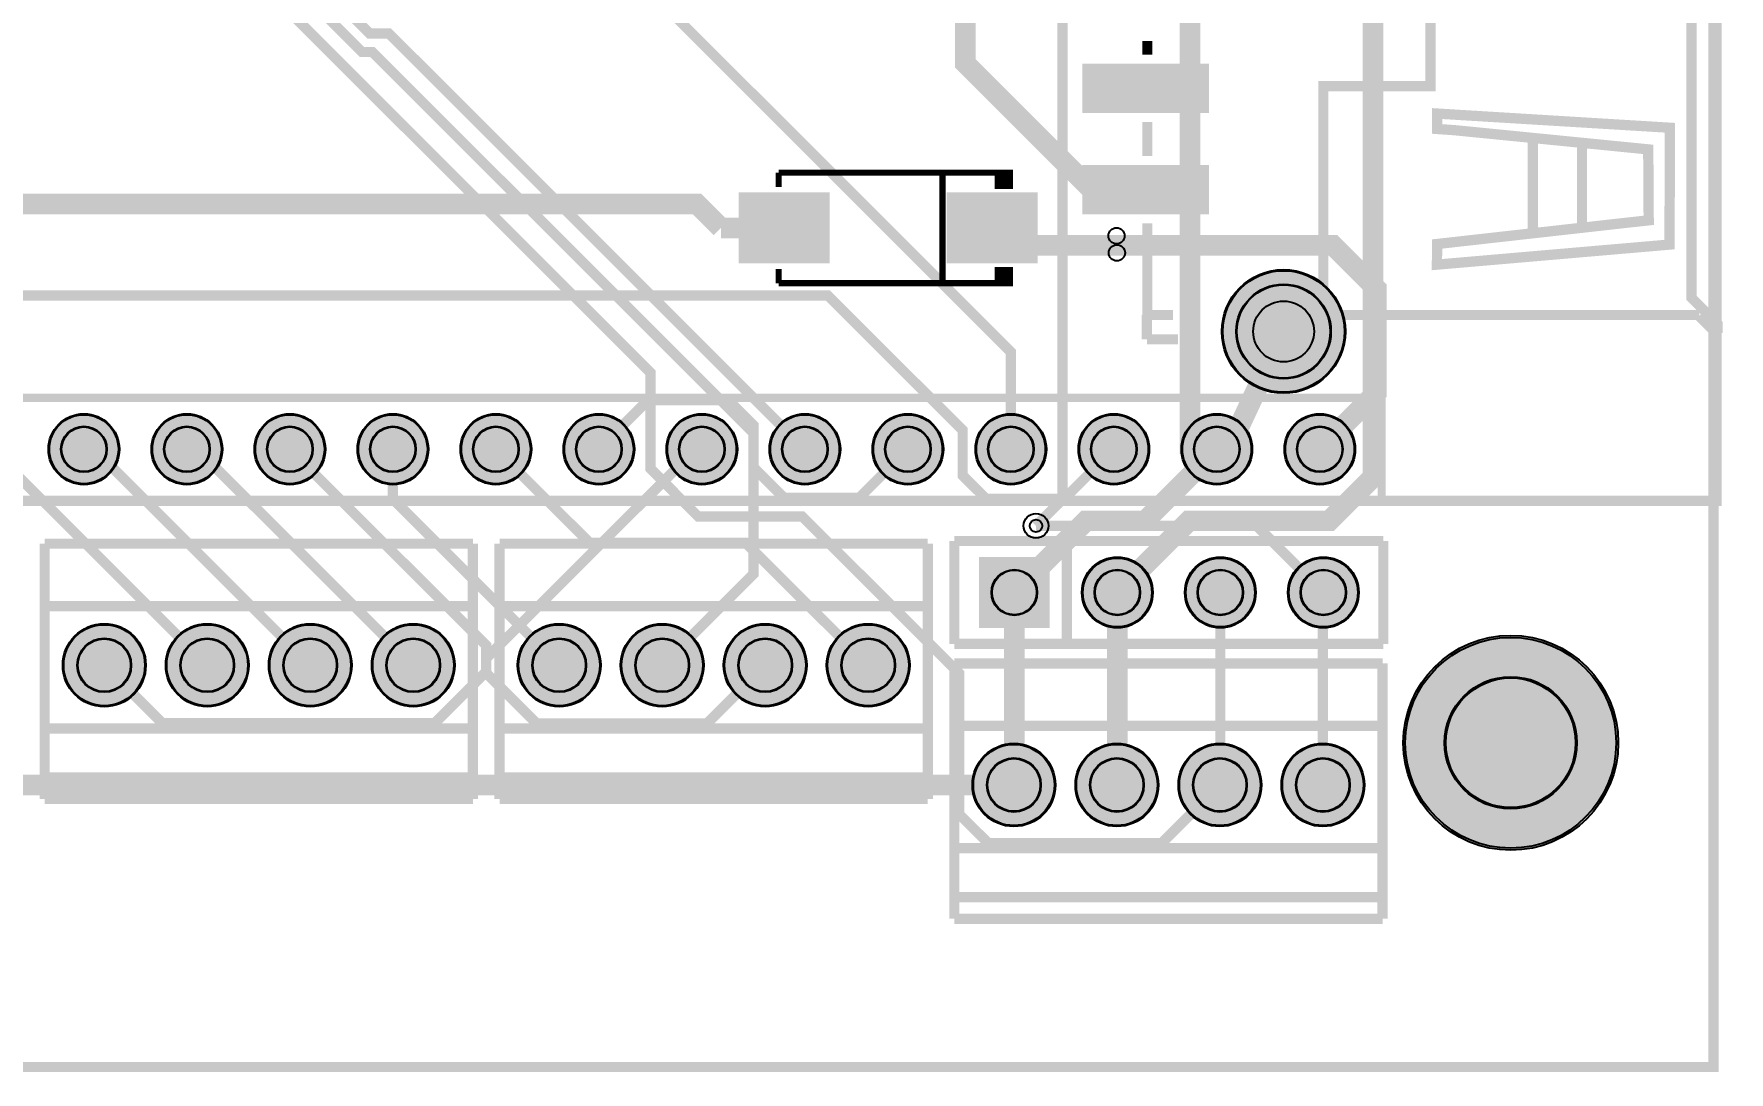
# Model space of a CAD drawing. Header units: millimetres. Extents: x -2.5 to 65.8, y -44.1 to 12.2.
# Drawn here: x 24.04 to 65.85, y -44.1 to -18.48 of the extents above; entities that cross this region are included whole.
import ezdxf

# ---------------------------------------------------------------- set-up
doc = ezdxf.new("R2010")
doc.units = ezdxf.units.MM
for name, color, linetype, true_color in [('BoardOutLine', 7, 'Continuous', 0xff00ff), ('BottomLayer', 7, 'Continuous', 0x0000ff), ('BottomSolderMaskLayer', 7, 'Continuous', 0xaa00ff), ('Document', 7, 'Continuous', 0xffffff), ('Hole', 7, 'Continuous', 0x222222), ('Multi-Layer', 7, 'Continuous', 0xc0c0c0), ('TopLayer', 7, 'Continuous', 0xff0000), ('TopPasteMaskLayer', 7, 'Continuous', 0x808080), ('TopSilkLayer', 7, 'Continuous', 0xffcc00), ('TopSolderMaskLayer', 7, 'Continuous', 0x800080)]:
    doc.layers.add(name, color=color, linetype=linetype, true_color=true_color)

msp = doc.modelspace()

# ---------------------------------------------------------------- hatches: boundary and pattern name
at = {"layer": 'BottomSolderMaskLayer'}
for points in [[(53.337, -25.821, 1), (56.388, -25.821, 1)], [(24.4, -28.727, 1), (26.151, -28.727, 1)], [(26.94, -28.727, 1), (28.691, -28.727, 1)], [(29.48, -28.727, 1), (31.231, -28.727, 1)], [(32.02, -28.727, 1), (33.771, -28.727, 1)], [(34.56, -28.727, 1), (36.311, -28.727, 1)], [(37.1, -28.727, 1), (38.851, -28.727, 1)], [(39.64, -28.727, 1), (41.391, -28.727, 1)], [(42.18, -28.727, 1), (43.931, -28.727, 1)], [(44.72, -28.727, 1), (46.471, -28.727, 1)], [(47.26, -28.727, 1), (49.011, -28.727, 1)], [(49.8, -28.727, 1), (51.551, -28.727, 1)], [(52.34, -28.727, 1), (54.091, -28.727, 1)], [(54.88, -28.727, 1), (56.631, -28.727, 1)], [(47.347, -31.387), (49.097, -31.387), (49.097, -33.138), (47.347, -33.138)], [(49.887, -32.262, 1), (51.638, -32.262, 1)], [(52.427, -32.262, 1), (54.178, -32.262, 1)], [(54.967, -32.262, 1), (56.718, -32.262, 1)], [(24.754, -34.057, 1), (26.805, -34.057, 1)], [(27.294, -34.057, 1), (29.345, -34.057, 1)], [(29.834, -34.057, 1), (31.885, -34.057, 1)], [(32.374, -34.057, 1), (34.425, -34.057, 1)], [(35.972, -34.057, 1), (38.023, -34.057, 1)], [(38.512, -34.057, 1), (40.563, -34.057, 1)], [(41.052, -34.057, 1), (43.103, -34.057, 1)], [(43.592, -34.057, 1), (45.643, -34.057, 1)], [(57.813, -35.971, 1), (63.114, -35.971, 1)], [(47.187, -37.012, 1), (49.238, -37.012, 1)], [(49.727, -37.012, 1), (51.778, -37.012, 1)], [(52.267, -37.012, 1), (54.318, -37.012, 1)], [(54.807, -37.012, 1), (56.858, -37.012, 1)]]:
    msp.add_hatch(color=256, dxfattribs=at).paths.add_polyline_path(points)
at = {"layer": 'Document'}
for points in [[(42.968, -22.623), (42.968, -23.91), (43.161, -23.91), (43.161, -22.623)], [(42.679, -23.17), (42.679, -23.363), (43.451, -23.363), (43.451, -23.17)], [(47.542, -23.17), (47.542, -23.363), (46.77, -23.363), (46.77, -23.17)]]:
    msp.add_hatch(color=256, dxfattribs=at).paths.add_polyline_path(points)
at = {"layer": 'Multi-Layer'}
for points in [[(53.362, -25.821, 1), (56.362, -25.821, 1)], [(24.426, -28.727, 1), (26.126, -28.727, 1)], [(26.966, -28.727, 1), (28.666, -28.727, 1)], [(29.506, -28.727, 1), (31.206, -28.727, 1)], [(32.046, -28.727, 1), (33.746, -28.727, 1)], [(34.586, -28.727, 1), (36.286, -28.727, 1)], [(37.126, -28.727, 1), (38.826, -28.727, 1)], [(39.666, -28.727, 1), (41.366, -28.727, 1)], [(42.206, -28.727, 1), (43.906, -28.727, 1)], [(44.746, -28.727, 1), (46.446, -28.727, 1)], [(47.286, -28.727, 1), (48.986, -28.727, 1)], [(49.826, -28.727, 1), (51.526, -28.727, 1)], [(52.366, -28.727, 1), (54.066, -28.727, 1)], [(54.906, -28.727, 1), (56.606, -28.727, 1)], [(47.372, -31.412), (49.072, -31.412), (49.072, -33.112), (47.372, -33.112)], [(49.912, -32.262, 1), (51.612, -32.262, 1)], [(52.452, -32.262, 1), (54.152, -32.262, 1)], [(54.992, -32.262, 1), (56.692, -32.262, 1)], [(24.779, -34.057, 1), (26.779, -34.057, 1)], [(27.319, -34.057, 1), (29.319, -34.057, 1)], [(29.859, -34.057, 1), (31.859, -34.057, 1)], [(32.399, -34.057, 1), (34.399, -34.057, 1)], [(35.998, -34.057, 1), (37.998, -34.057, 1)], [(38.538, -34.057, 1), (40.538, -34.057, 1)], [(41.078, -34.057, 1), (43.078, -34.057, 1)], [(43.618, -34.057, 1), (45.618, -34.057, 1)], [(47.212, -37.012, 1), (49.212, -37.012, 1)], [(49.752, -37.012, 1), (51.752, -37.012, 1)], [(52.292, -37.012, 1), (54.292, -37.012, 1)], [(54.832, -37.012, 1), (56.832, -37.012, 1)]]:
    msp.add_hatch(color=256, dxfattribs=at).paths.add_polyline_path(points)
at = {"layer": 'TopLayer'}
for points in [[(52.962, -20.422), (52.962, -19.222), (49.962, -19.222), (49.962, -20.422)], [(52.962, -22.921), (52.962, -21.722), (49.962, -21.722), (49.962, -22.921)], [(43.645, -24.116), (41.445, -24.116), (41.445, -22.416), (43.645, -22.416)], [(48.776, -24.116), (46.576, -24.116), (46.576, -22.416), (48.776, -22.416)]]:
    msp.add_hatch(color=256, dxfattribs=at).paths.add_polyline_path(points)
at = {"layer": 'TopPasteMaskLayer'}
for points in [[(52.962, -20.422), (52.962, -19.222), (49.962, -19.222), (49.962, -20.422)], [(52.962, -22.921), (52.962, -21.722), (49.962, -21.722), (49.962, -22.921)], [(43.645, -24.116), (41.445, -24.116), (41.445, -22.416), (43.645, -22.416)], [(48.776, -24.116), (46.576, -24.116), (46.576, -22.416), (48.776, -22.416)]]:
    msp.add_hatch(color=256, dxfattribs=at).paths.add_polyline_path(points)
at = {"layer": 'TopSilkLayer'}
for points in [[(47.735, -21.827), (47.735, -22.304), (48.193, -22.304), (48.193, -21.827)], [(47.735, -24.706), (47.735, -24.229), (48.193, -24.229), (48.193, -24.706)]]:
    msp.add_hatch(color=256, dxfattribs=at).paths.add_polyline_path(points)
at = {"layer": 'TopSolderMaskLayer'}
for points in [[(53.026, -20.432), (53.026, -19.212), (49.899, -19.212), (49.899, -20.432)], [(53.026, -22.932), (53.026, -21.711), (49.899, -21.711), (49.899, -22.932)], [(43.671, -24.142), (41.42, -24.142), (41.42, -22.391), (43.671, -22.391)], [(48.801, -24.142), (46.551, -24.142), (46.551, -22.391), (48.801, -22.391)], [(53.337, -25.821, 1), (56.388, -25.821, 1)], [(24.4, -28.727, 1), (26.151, -28.727, 1)], [(26.94, -28.727, 1), (28.691, -28.727, 1)], [(29.48, -28.727, 1), (31.231, -28.727, 1)], [(32.02, -28.727, 1), (33.771, -28.727, 1)], [(34.56, -28.727, 1), (36.311, -28.727, 1)], [(37.1, -28.727, 1), (38.851, -28.727, 1)], [(39.64, -28.727, 1), (41.391, -28.727, 1)], [(42.18, -28.727, 1), (43.931, -28.727, 1)], [(44.72, -28.727, 1), (46.471, -28.727, 1)], [(47.26, -28.727, 1), (49.011, -28.727, 1)], [(49.8, -28.727, 1), (51.551, -28.727, 1)], [(52.34, -28.727, 1), (54.091, -28.727, 1)], [(54.88, -28.727, 1), (56.631, -28.727, 1)], [(47.347, -31.387), (49.097, -31.387), (49.097, -33.138), (47.347, -33.138)], [(49.887, -32.262, 1), (51.638, -32.262, 1)], [(52.427, -32.262, 1), (54.178, -32.262, 1)], [(54.967, -32.262, 1), (56.718, -32.262, 1)], [(24.754, -34.057, 1), (26.805, -34.057, 1)], [(27.294, -34.057, 1), (29.345, -34.057, 1)], [(29.834, -34.057, 1), (31.885, -34.057, 1)], [(32.374, -34.057, 1), (34.425, -34.057, 1)], [(35.972, -34.057, 1), (38.023, -34.057, 1)], [(38.512, -34.057, 1), (40.563, -34.057, 1)], [(41.052, -34.057, 1), (43.103, -34.057, 1)], [(43.592, -34.057, 1), (45.643, -34.057, 1)], [(57.813, -35.971, 1), (63.114, -35.971, 1)], [(47.187, -37.012, 1), (49.238, -37.012, 1)], [(49.727, -37.012, 1), (51.778, -37.012, 1)], [(52.267, -37.012, 1), (54.318, -37.012, 1)], [(54.807, -37.012, 1), (56.858, -37.012, 1)]]:
    msp.add_hatch(color=256, dxfattribs=at).paths.add_polyline_path(points)

# ---------------------------------------------------------------- linework, layer by layer
at = {"layer": 'BoardOutLine', "const_width": 0.254}
msp.add_lwpolyline([(0.464, 12.029), (0.464, -43.971), (65.464, -43.971), (65.464, 12.029), (0.464, 12.029)], close=True, dxfattribs=at)
at = {"layer": 'BottomLayer'}
for points, const_width in [([(28.404, 1.961), (29.086, 1.279), (29.086, -15.875), (32.136, -18.925), (32.389, -18.925), (41.786, -28.322), (41.786, -29.17), (42.543, -29.927), (44.395, -29.927), (45.596, -28.727)], 0.254), ([(33.484, 1.961), (31.626, 0.102), (31.626, -17.297), (31.952, -17.623), (31.952, -18.094), (32.325, -18.467), (32.796, -18.467), (43.056, -28.727)], 0.254), ([(39.774, -2.131), (41.017, -2.131), (41.697, -2.811), (41.697, -8.445), (49.406, -16.154), (49.406, -29.967), (48.756, -30.617)], 0.254), ([(53.292, -37.012), (51.853, -38.451), (47.581, -38.451), (46.865, -37.735), (46.865, -34.262), (42.989, -30.386), (40.425, -30.386), (39.246, -29.206), (39.246, -26.836), (22.736, -10.326), (22.736, -3.327)], 0.254), ([(55.756, -4.571), (57.064, -5.88), (57.064, -29.42), (55.99, -30.494), (52.53, -30.494), (50.762, -32.262)], 0.508), ([(52.553, -7.747), (52.553, -28.848)], 0.508), ([(28.319, -34.057), (22.989, -28.727), (22.736, -28.727)], 0.254), ([(30.859, -34.057), (25.529, -28.727), (25.276, -28.727)], 0.254), ([(33.399, -34.057), (28.069, -28.727), (27.816, -28.727)], 0.254), ([(30.356, -28.727), (35.198, -33.569), (35.198, -34.252), (36.444, -35.497), (40.638, -35.497), (42.078, -34.057)], 0.254), ([(36.998, -34.057), (32.896, -29.955), (32.896, -28.727)], 0.254), ([(44.618, -34.057), (41.598, -31.037), (37.747, -31.037), (35.436, -28.727)], 0.254), ([(53.216, -28.727), (51.448, -30.494), (49.99, -30.494), (48.222, -32.262)], 0.508), ([(48.212, -37.012), (48.222, -37.002), (48.222, -32.262)], 0.508), ([(50.752, -37.012), (50.762, -37.002), (50.762, -32.262)], 0.508), ([(53.292, -37.012), (53.302, -37.002), (53.302, -32.262)], 0.254), ([(55.832, -37.012), (55.832, -32.272), (55.842, -32.262)], 0.254)]:
    msp.add_lwpolyline(points, dxfattribs=dict(at, const_width=const_width))
at = {"layer": 'BottomSolderMaskLayer'}
for centre, radius in [((54.862, -25.821), 1.525), ((54.862, -25.822), 1.169), ((25.276, -28.727), 0.875), ((27.816, -28.727), 0.875), ((30.356, -28.727), 0.875), ((32.896, -28.727), 0.875), ((35.436, -28.727), 0.875), ((37.976, -28.727), 0.875), ((40.516, -28.727), 0.875), ((43.056, -28.727), 0.875), ((45.596, -28.727), 0.875), ((48.136, -28.727), 0.875), ((50.676, -28.727), 0.875), ((53.216, -28.727), 0.875), ((55.756, -28.727), 0.875), ((25.276, -28.727), 0.566), ((27.816, -28.727), 0.566), ((30.356, -28.727), 0.566), ((32.896, -28.727), 0.566), ((35.436, -28.727), 0.566), ((37.976, -28.727), 0.566), ((40.516, -28.727), 0.566), ((43.056, -28.727), 0.566), ((45.596, -28.727), 0.566), ((48.136, -28.727), 0.566), ((50.676, -28.727), 0.566), ((53.216, -28.727), 0.566), ((55.756, -28.727), 0.566), ((48.222, -32.262), 0.566), ((50.762, -32.262), 0.875), ((50.762, -32.262), 0.566), ((53.302, -32.262), 0.875), ((53.302, -32.262), 0.566), ((55.842, -32.262), 0.875), ((55.842, -32.262), 0.566), ((25.779, -34.057), 1.025), ((25.779, -34.057), 0.667), ((28.319, -34.057), 1.025), ((28.319, -34.057), 0.667), ((30.859, -34.057), 1.025), ((30.859, -34.057), 0.667), ((33.399, -34.057), 1.025), ((33.399, -34.057), 0.667), ((36.998, -34.057), 1.025), ((36.998, -34.057), 0.667), ((39.538, -34.057), 1.025), ((39.538, -34.057), 0.667), ((42.078, -34.057), 1.025), ((42.078, -34.057), 0.667), ((44.618, -34.057), 1.025), ((44.618, -34.057), 0.667), ((60.464, -35.971), 2.651), ((60.463, -35.971), 1.631), ((48.212, -37.012), 1.025), ((48.212, -37.012), 0.667), ((50.752, -37.012), 1.025), ((50.752, -37.012), 0.667), ((53.292, -37.012), 1.025), ((53.292, -37.012), 0.667), ((55.832, -37.012), 1.025), ((55.832, -37.012), 0.667)]:
    msp.add_circle(centre, radius, dxfattribs=at)
at = {"layer": 'Document'}
msp.add_circle((50.742, -23.461), 0.2, dxfattribs=at)
at = {"layer": 'Hole'}
msp.add_circle((48.756, -30.617), 0.153, dxfattribs=at)
at = {"layer": 'Multi-Layer'}
for centre, radius in [((54.862, -25.821), 1.5), ((54.862, -25.822), 1.15), ((25.276, -28.727), 0.85), ((27.816, -28.727), 0.85), ((30.356, -28.727), 0.85), ((32.896, -28.727), 0.85), ((35.436, -28.727), 0.85), ((37.976, -28.727), 0.85), ((40.516, -28.727), 0.85), ((43.056, -28.727), 0.85), ((45.596, -28.727), 0.85), ((48.136, -28.727), 0.85), ((50.676, -28.727), 0.85), ((53.216, -28.727), 0.85), ((55.756, -28.727), 0.85), ((25.276, -28.727), 0.55), ((27.816, -28.727), 0.55), ((30.356, -28.727), 0.55), ((32.896, -28.727), 0.55), ((35.436, -28.727), 0.55), ((37.976, -28.727), 0.55), ((40.516, -28.727), 0.55), ((43.056, -28.727), 0.55), ((45.596, -28.727), 0.55), ((48.136, -28.727), 0.55), ((50.676, -28.727), 0.55), ((53.216, -28.727), 0.55), ((55.756, -28.727), 0.55), ((48.756, -30.617), 0.305), ((48.222, -32.262), 0.55), ((50.762, -32.262), 0.85), ((50.762, -32.262), 0.55), ((53.302, -32.262), 0.85), ((53.302, -32.262), 0.55), ((55.842, -32.262), 0.85), ((55.842, -32.262), 0.55), ((25.779, -34.057), 1), ((25.779, -34.057), 0.65), ((28.319, -34.057), 1), ((28.319, -34.057), 0.65), ((30.859, -34.057), 1), ((30.859, -34.057), 0.65), ((33.399, -34.057), 1), ((33.399, -34.057), 0.65), ((36.998, -34.057), 1), ((36.998, -34.057), 0.65), ((39.538, -34.057), 1), ((39.538, -34.057), 0.65), ((42.078, -34.057), 1), ((42.078, -34.057), 0.65), ((44.618, -34.057), 1), ((44.618, -34.057), 0.65), ((60.464, -35.971), 2.6), ((60.463, -35.971), 1.6), ((48.212, -37.012), 1), ((48.212, -37.012), 0.65), ((50.752, -37.012), 1), ((50.752, -37.012), 0.65), ((53.292, -37.012), 1), ((53.292, -37.012), 0.65), ((55.832, -37.012), 1), ((55.832, -37.012), 0.65)]:
    msp.add_circle(centre, radius, dxfattribs=at)
at = {"layer": 'TopLayer'}
for points, const_width in [([(47.016, -10.937), (47.016, -19.207), (50.176, -22.367), (50.503, -22.367)], 0.508), ([(15.724, -13.208), (35.017, -13.208), (48.136, -26.327), (48.136, -28.727)], 0.254), ([(40.988, -23.266), (40.399, -22.678), (18.812, -22.678)], 0.508), ([(42.545, -23.266), (40.988, -23.266)], 0.508), ([(55.756, -28.727), (57.15, -27.332), (57.15, -24.764), (56.083, -23.697), (48.108, -23.697), (47.676, -23.266)], 0.508), ([(50.676, -28.727), (49.452, -29.95), (47.525, -29.95), (46.948, -29.373), (46.948, -28.259), (43.623, -24.934), (15.724, -24.934)], 0.254), ([(53.216, -28.727), (53.765, -28.177), (54.862, -25.821)], 0.508), ([(39.538, -34.057), (41.786, -31.809), (41.786, -28.134), (41.165, -27.514), (39.188, -27.514), (37.976, -28.727)], 0.254), ([(25.779, -34.057), (27.208, -35.486), (33.928, -35.486), (35.198, -34.215), (35.198, -33.888), (40.36, -28.727), (40.516, -28.727)], 0.254), ([(55.842, -32.262), (54.197, -30.617), (48.756, -30.617)], 0.254), ([(48.212, -37.012), (20.056, -37.012), (17.101, -34.057)], 0.508)]:
    msp.add_lwpolyline(points, dxfattribs=dict(at, const_width=const_width))
at = {"layer": 'TopPasteMaskLayer'}
msp.add_circle((54.862, -25.821), 0.75, dxfattribs=at)
at = {"layer": 'TopSilkLayer', "const_width": 0.254}
for points in [[(13.973, -2.057), (65.535, -2.057), (65.535, -29.997), (13.973, -29.997), (13.973, -2.057)], [(58.647, -20.444), (64.39, -20.794), (64.379, -23.677), (58.644, -24.172), (58.648, -23.663), (63.188, -23.153), (63.866, -23.078), (63.855, -21.328), (59.077, -20.854), (58.647, -20.824), (58.647, -20.444)]]:
    msp.add_lwpolyline(points, close=True, dxfattribs=at)
at = {"layer": 'TopSilkLayer'}
for points, const_width in [([(65.112, -25.441), (65.402, -25.731), (65.562, -25.731), (65.562, -25.631), (64.922, -24.991), (64.922, -12.651), (65.542, -12.031), (65.352, -12.031), (65.112, -12.271)], 0.254), ([(55.842, -25.421), (55.842, -19.771), (58.482, -19.771), (58.482, -17.841), (55.802, -17.841), (55.802, -12.312), (55.742, -12.251)], 0.254), ([(51.502, -18.991), (51.502, -18.652)], 0.254), ([(51.502, -21.49), (51.502, -20.653)], 0.254), ([(61.011, -23.334), (61.011, -21.074)], 0.254), ([(62.221, -23.194), (62.221, -21.165)], 0.254), ([(47.812, -21.903), (42.409, -21.903)], 0.152), ([(42.409, -21.903), (42.409, -22.253)], 0.152), ([(46.449, -24.63), (46.449, -21.903)], 0.152), ([(51.502, -25.431), (51.502, -23.153)], 0.254), ([(42.409, -24.63), (42.409, -24.28)], 0.152), ([(47.812, -24.63), (42.409, -24.63)], 0.152), ([(51.49, -25.415), (51.49, -26.015)], 0.254), ([(51.49, -25.415), (52.132, -25.415)], 0.254), ([(55.933, -25.415), (65.112, -25.415)], 0.254), ([(51.49, -26.015), (52.255, -26.015)], 0.254), ([(20.831, -27.457), (18.672, -27.457), (18.672, -29.997), (57.28, -29.997), (57.28, -27.457), (57.026, -27.457)], 0.203), ([(57.026, -27.457), (20.831, -27.457)], 0.203), ([(24.309, -31.057), (34.869, -31.057)], 0.254), ([(24.309, -31.057), (24.309, -37.357)], 0.254), ([(34.869, -31.057), (34.869, -37.357)], 0.254), ([(35.528, -31.057), (46.088, -31.057)], 0.254), ([(35.528, -31.057), (35.528, -37.357)], 0.254), ([(46.088, -31.057), (46.088, -37.357)], 0.254), ([(46.742, -30.992), (57.322, -30.992)], 0.254), ([(46.742, -30.992), (46.742, -33.532)], 0.254), ([(49.516, -30.992), (49.516, -33.532)], 0.254), ([(57.322, -30.992), (57.322, -33.532)], 0.254), ([(24.309, -32.599), (34.869, -32.599)], 0.254), ([(35.528, -32.599), (46.088, -32.599)], 0.254), ([(46.742, -33.532), (57.322, -33.532)], 0.254), ([(46.742, -34.012), (57.302, -34.012)], 0.254), ([(46.742, -34.012), (46.742, -40.312)], 0.254), ([(57.302, -34.012), (57.302, -40.312)], 0.254), ([(24.309, -35.619), (34.869, -35.619)], 0.254), ([(35.528, -35.619), (46.088, -35.619)], 0.254), ([(46.742, -35.554), (57.302, -35.554)], 0.254), ([(24.309, -36.827), (34.869, -36.827)], 0.254), ([(35.528, -36.827), (46.088, -36.827)], 0.254), ([(24.309, -37.357), (34.869, -37.357)], 0.254), ([(35.528, -37.357), (46.088, -37.357)], 0.254), ([(46.742, -38.574), (57.302, -38.574)], 0.254), ([(46.742, -39.782), (57.302, -39.782)], 0.254), ([(46.742, -40.312), (57.302, -40.312)], 0.254)]:
    msp.add_lwpolyline(points, dxfattribs=dict(at, const_width=const_width))
msp.add_circle((50.752, -23.881), 0.2, dxfattribs=at)
at = {"layer": 'TopSolderMaskLayer'}
for centre, radius in [((54.862, -25.821), 1.525), ((54.862, -25.822), 1.169), ((25.276, -28.727), 0.875), ((27.816, -28.727), 0.875), ((30.356, -28.727), 0.875), ((32.896, -28.727), 0.875), ((35.436, -28.727), 0.875), ((37.976, -28.727), 0.875), ((40.516, -28.727), 0.875), ((43.056, -28.727), 0.875), ((45.596, -28.727), 0.875), ((48.136, -28.727), 0.875), ((50.676, -28.727), 0.875), ((53.216, -28.727), 0.875), ((55.756, -28.727), 0.875), ((25.276, -28.727), 0.566), ((27.816, -28.727), 0.566), ((30.356, -28.727), 0.566), ((32.896, -28.727), 0.566), ((35.436, -28.727), 0.566), ((37.976, -28.727), 0.566), ((40.516, -28.727), 0.566), ((43.056, -28.727), 0.566), ((45.596, -28.727), 0.566), ((48.136, -28.727), 0.566), ((50.676, -28.727), 0.566), ((53.216, -28.727), 0.566), ((55.756, -28.727), 0.566), ((48.222, -32.262), 0.566), ((50.762, -32.262), 0.875), ((50.762, -32.262), 0.566), ((53.302, -32.262), 0.875), ((53.302, -32.262), 0.566), ((55.842, -32.262), 0.875), ((55.842, -32.262), 0.566), ((25.779, -34.057), 1.025), ((25.779, -34.057), 0.667), ((28.319, -34.057), 1.025), ((28.319, -34.057), 0.667), ((30.859, -34.057), 1.025), ((30.859, -34.057), 0.667), ((33.399, -34.057), 1.025), ((33.399, -34.057), 0.667), ((36.998, -34.057), 1.025), ((36.998, -34.057), 0.667), ((39.538, -34.057), 1.025), ((39.538, -34.057), 0.667), ((42.078, -34.057), 1.025), ((42.078, -34.057), 0.667), ((44.618, -34.057), 1.025), ((44.618, -34.057), 0.667), ((60.464, -35.971), 2.651), ((60.463, -35.971), 1.631), ((48.212, -37.012), 1.025), ((48.212, -37.012), 0.667), ((50.752, -37.012), 1.025), ((50.752, -37.012), 0.667), ((53.292, -37.012), 1.025), ((53.292, -37.012), 0.667), ((55.832, -37.012), 1.025), ((55.832, -37.012), 0.667)]:
    msp.add_circle(centre, radius, dxfattribs=at)

doc.saveas('drawing.dxf')
